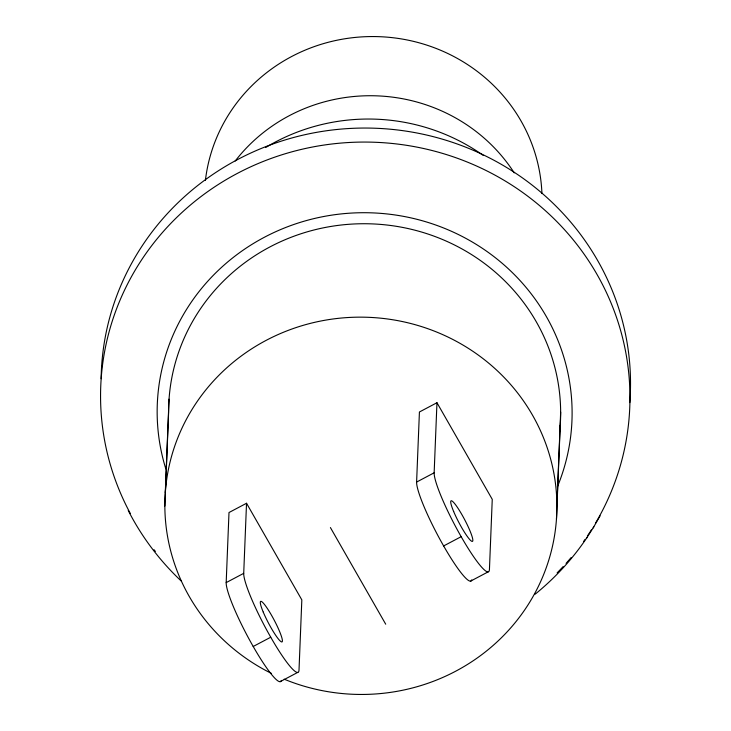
<?xml version="1.0" encoding="UTF-8"?>
<svg xmlns="http://www.w3.org/2000/svg" width="731" height="731" viewBox="0 0 731 731"><rect width="100%" height="100%" fill="white"/><g stroke="black" fill="none" stroke-linecap="round" stroke-linejoin="round"><path stroke-width="1.1" d="M165.288 492.584L169.044 399.153M164.85 506.044L168.605 412.613A196.036 188.635 2.3 0 1 373.687 223.96A196.036 188.635 2.3 0 1 559.736 431.18M281.307 680.424A57.237 8.05 62.2 0 1 251.957 644.294A57.237 8.05 62.2 0 1 226.181 582.607L228.995 512.532L246.53 503.266L301.83 599.886L299.016 669.962A57.237 8.05 62.2 0 1 270.744 637.222A57.237 8.05 62.2 0 1 243.715 573.342L246.53 503.266M471.742 579.884A57.237 8.05 62.2 0 1 442.392 543.754A57.237 8.05 62.2 0 1 416.606 482.067L419.42 411.992L436.964 402.726L492.255 499.346L489.441 569.422A57.237 8.05 62.2 0 1 461.17 536.682A57.237 8.05 62.2 0 1 434.15 472.802L436.964 402.726M556.903 505.56L560.659 412.129M556.465 519.019L560.22 425.588M593.152 527.892L600.087 515.876M535.165 594.184C555.112 577.947 572.757 558.84 587.039 537.431M586.372 538.491L593.837 526.813M226.181 582.607L243.715 573.342M416.606 482.067L434.15 472.802M253.2 646.487L270.744 637.222M443.635 545.947L461.17 536.682M280.238 681.639L297.773 672.383M470.663 581.099L488.207 571.843M181.133 580.935C159.669 560.677 141.65 536.792 128.227 510.494M330.412 527.572L385.712 624.192M235.218 161.003A168.852 162.474 2.3 0 1 514.222 172.863M205.42 180.301A168.852 162.474 2.3 0 1 379.581 36.687A168.852 162.474 2.3 0 1 541.927 193.551M265.737 147.488A193.176 185.875 2.3 0 1 483.1 155.31M101.134 378.722A264.723 254.726 2.3 0 1 377.424 128.327A264.723 254.726 2.3 0 1 629.784 402.617M130.337 513.5A264.723 254.726 2.3 0 1 370.215 142.125A264.723 254.726 2.3 0 1 595.445 523.268M591.498 529.719A264.723 254.726 2.3 0 1 587.368 536.042M584.91 539.606A264.723 254.726 2.3 0 1 583.667 541.379M571.048 557.634A264.723 254.726 2.3 0 1 566.068 563.373M563.144 566.589A264.723 254.726 2.3 0 1 557.123 572.866M155.383 551.43A264.723 254.726 2.3 0 1 154.04 549.721M165.818 468.873A207.485 199.645 2.3 0 1 373.97 212.94A207.485 199.645 2.3 0 1 557.296 487.02M271.493 673.434A196.036 188.635 2.3 0 1 250.587 349.519A196.036 188.635 2.3 0 1 555.971 487.979A196.036 188.635 2.3 0 1 284.167 679.181M263.242 612.085A22.899 3.216 62.2 0 0 281.928 641.946A22.899 3.216 62.2 0 0 268.926 610.924A22.899 3.216 62.2 0 0 263.242 612.085M453.668 511.545A22.899 3.216 62.2 0 0 472.363 541.406A22.899 3.216 62.2 0 0 459.36 510.384A22.899 3.216 62.2 0 0 453.668 511.545"/></g></svg>
